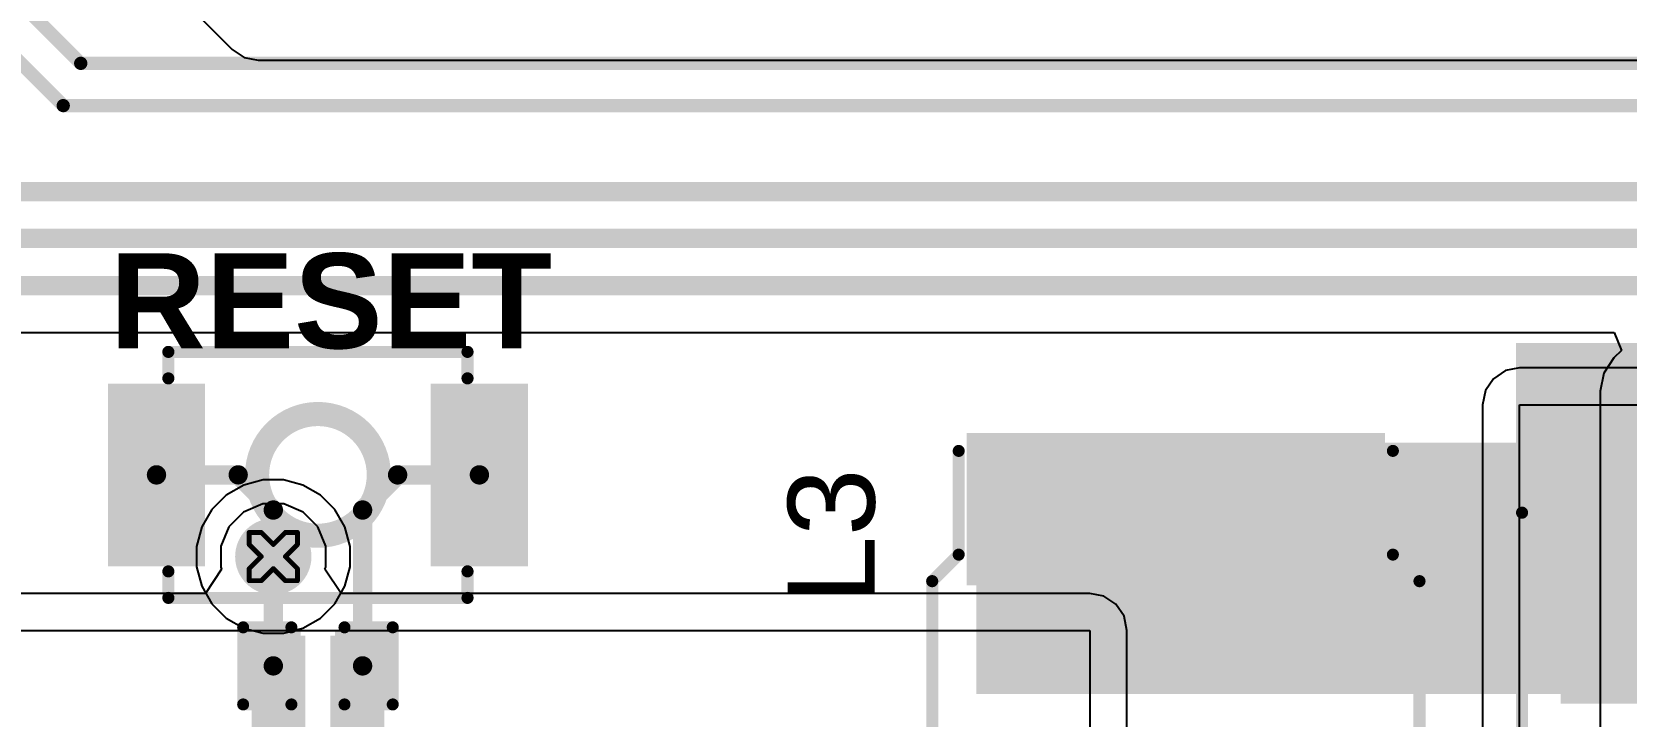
# Model space of a CAD drawing. Header units: inches. Extents: x 0 to 5379, y 0 to 5429.
# Drawn here: x 206.39 to 223.18, y 102.5 to 109.7 of the extents above; entities that cross this region are included whole.
import ezdxf

# ---------------------------------------------------------------- set-up
doc = ezdxf.new("R2010")
doc.units = ezdxf.units.IN
for name, color, linetype in [('Bottom Layer', 5, 'Continuous'), ('Bottom Solder', 6, 'Continuous'), ('Drill Drawing', 1, 'Continuous'), ('GND01', 16, 'Continuous'), ('GND02', 76, 'Continuous'), ('PWR', 156, 'Continuous'), ('SIG 01', 90, 'Continuous'), ('Top Layer', 1, 'Continuous'), ('Top Overlay', 2, 'Continuous'), ('Top Paste', 8, 'Continuous'), ('Top Solder', 216, 'Continuous'), ('Via Holes', 16, 'Continuous')]:
    doc.layers.add(name, color=color, linetype=linetype)
doc.styles.add('Arial', font='', dxfattribs={"height": 0.2})
doc.styles.add('Arial_Bold', font='', dxfattribs={"height": 0.2})
doc.styles.get('Arial').set_extended_font_data('Arial')
doc.styles.get('Arial_Bold').set_extended_font_data('Arial', bold=True)

# ---------------------------------------------------------------- blocks, each defined once
blk = doc.blocks.new('B3U_1000P_199')
at = {"layer": 'Top Layer'}
for points in [[(-2.11, 0.86), (-1.29, 0.86), (-1.29, -0.86), (-2.11, -0.86)], [(1.29, 0.86), (2.11, 0.86), (2.11, -0.86), (1.29, -0.86)]]:
    blk.add_hatch(color=1, dxfattribs=at).paths.add_polyline_path(points)
at = {"layer": 'Top Paste'}
for points in [[(-2.11, 0.86), (-1.29, 0.86), (-1.29, -0.86), (-2.11, -0.86)], [(1.29, 0.86), (2.11, 0.86), (2.11, -0.86), (1.29, -0.86)]]:
    blk.add_hatch(color=8, dxfattribs=at).paths.add_polyline_path(points)
at = {"layer": 'Top Solder'}
for points in [[(-2.212, 0.962), (-1.188, 0.962), (-1.188, -0.962), (-2.212, -0.962)], [(1.188, 0.962), (2.212, 0.962), (2.212, -0.962), (1.188, -0.962)]]:
    blk.add_hatch(color=216, dxfattribs=at).paths.add_polyline_path(points)
at = {"layer": 'Top Overlay'}
for points in [[(1.575, 1.295, 0.127, 0.127, 0), (-1.575, 1.295, 0.127, 0.127, 0)], [(-1.575, 1.295, 0.127, 0.127, 0), (-1.575, 1.016, 0.127, 0.127, 0)], [(1.575, 1.295, 0.127, 0.127, 0), (1.575, 1.016, 0.127, 0.127, 0)], [(-1.575, -1.016, 0.127, 0.127, 0), (-1.575, -1.295, 0.127, 0.127, 0)], [(1.575, -1.016, 0.127, 0.127, 0), (1.575, -1.295, 0.127, 0.127, 0)], [(1.575, -1.295, 0.127, 0.127, 0), (-1.575, -1.295, 0.127, 0.127, 0)]]:
    blk.add_lwpolyline(points, format="xyseb", dxfattribs=at)
for points in [[(-1.607, 1.295, 0.0635, 0.0635, 1), (-1.543, 1.295, 0.0635, 0.0635, 1)], [(-1.607, 1.295, 0.0635, 0.0635, 1), (-1.543, 1.295, 0.0635, 0.0635, 1)], [(1.543, 1.295, 0.0635, 0.0635, 1), (1.607, 1.295, 0.0635, 0.0635, 1)], [(1.543, 1.295, 0.0635, 0.0635, 1), (1.607, 1.295, 0.0635, 0.0635, 1)], [(-1.607, 1.016, 0.0635, 0.0635, 1), (-1.543, 1.016, 0.0635, 0.0635, 1)], [(1.543, 1.016, 0.0635, 0.0635, 1), (1.607, 1.016, 0.0635, 0.0635, 1)], [(0.641, 0, 0.254, 0.254, 1), (-0.641, 0, 0.254, 0.254, 1)], [(-0.705, 0, 0.127, 0.127, 1), (-0.578, 0, 0.127, 0.127, 1)], [(0.578, 0, 0.127, 0.127, 1), (0.705, 0, 0.127, 0.127, 1)], [(-1.607, -1.016, 0.0635, 0.0635, 1), (-1.543, -1.016, 0.0635, 0.0635, 1)], [(1.543, -1.016, 0.0635, 0.0635, 1), (1.607, -1.016, 0.0635, 0.0635, 1)], [(-1.607, -1.295, 0.0635, 0.0635, 1), (-1.543, -1.295, 0.0635, 0.0635, 1)], [(-1.607, -1.295, 0.0635, 0.0635, 1), (-1.543, -1.295, 0.0635, 0.0635, 1)], [(1.543, -1.295, 0.0635, 0.0635, 1), (1.607, -1.295, 0.0635, 0.0635, 1)], [(1.543, -1.295, 0.0635, 0.0635, 1), (1.607, -1.295, 0.0635, 0.0635, 1)]]:
    blk.add_lwpolyline(points, format="xyseb", close=True, dxfattribs=at)
blk = doc.blocks.new('FNR5040S180MT_789')
at = {"layer": 'Top Layer'}
for points in [[(-2.55, 2.049), (-1.15, 2.049), (-1.15, -2.151), (-2.55, -2.151)], [(1.15, 2.049), (2.55, 2.049), (2.55, -2.151), (1.15, -2.151)]]:
    blk.add_hatch(color=1, dxfattribs=at).paths.add_polyline_path(points)
at = {"layer": 'Top Paste'}
for points in [[(-2.55, 2.049), (-1.15, 2.049), (-1.15, -2.151), (-2.55, -2.151)], [(1.15, 2.049), (2.55, 2.049), (2.55, -2.151), (1.15, -2.151)]]:
    blk.add_hatch(color=8, dxfattribs=at).paths.add_polyline_path(points)
at = {"layer": 'Top Solder'}
for points in [[(-2.652, 2.151), (-1.048, 2.151), (-1.048, -2.252), (-2.652, -2.252)], [(1.048, 2.151), (2.652, 2.151), (2.652, -2.252), (1.048, -2.252)]]:
    blk.add_hatch(color=216, dxfattribs=at).paths.add_polyline_path(points)
at = {"layer": 'Top Overlay'}
for points in [[(-1.372, 2.235, 0.127, 0.127, 0), (-1.092, 2.515, 0.127, 0.127, 0)], [(1.067, 2.515, 0.127, 0.127, 0), (-1.092, 2.515, 0.127, 0.127, 0)], [(1.346, 2.235, 0.127, 0.127, 0), (1.067, 2.515, 0.127, 0.127, 0)], [(-1.372, 2.235, 0.127, 0.127, 0), (-2.464, 2.235, 0.127, 0.127, 0)], [(2.438, 2.235, 0.127, 0.127, 0), (1.346, 2.235, 0.127, 0.127, 0)], [(-1.372, -2.337, 0.127, 0.127, 0), (-2.464, -2.337, 0.127, 0.127, 0)], [(-1.092, -2.616, 0.127, 0.127, 0), (-1.372, -2.337, 0.127, 0.127, 0)], [(1.067, -2.616, 0.127, 0.127, 0), (1.346, -2.337, 0.127, 0.127, 0)], [(2.438, -2.337, 0.127, 0.127, 0), (1.346, -2.337, 0.127, 0.127, 0)], [(1.067, -2.616, 0.127, 0.127, 0), (-1.092, -2.616, 0.127, 0.127, 0)]]:
    blk.add_lwpolyline(points, format="xyseb", dxfattribs=at)
for points in [[(-1.124, 2.515, 0.0635, 0.0635, 1), (-1.06, 2.515, 0.0635, 0.0635, 1)], [(-1.124, 2.515, 0.0635, 0.0635, 1), (-1.06, 2.515, 0.0635, 0.0635, 1)], [(1.035, 2.515, 0.0635, 0.0635, 1), (1.099, 2.515, 0.0635, 0.0635, 1)], [(1.035, 2.515, 0.0635, 0.0635, 1), (1.099, 2.515, 0.0635, 0.0635, 1)], [(-2.495, 2.235, 0.0635, 0.0635, 1), (-2.432, 2.235, 0.0635, 0.0635, 1)], [(-1.403, 2.235, 0.0635, 0.0635, 1), (-1.34, 2.235, 0.0635, 0.0635, 1)], [(-1.403, 2.235, 0.0635, 0.0635, 1), (-1.34, 2.235, 0.0635, 0.0635, 1)], [(1.315, 2.235, 0.0635, 0.0635, 1), (1.378, 2.235, 0.0635, 0.0635, 1)], [(1.315, 2.235, 0.0635, 0.0635, 1), (1.378, 2.235, 0.0635, 0.0635, 1)], [(2.407, 2.235, 0.0635, 0.0635, 1), (2.47, 2.235, 0.0635, 0.0635, 1)], [(-2.495, -2.337, 0.0635, 0.0635, 1), (-2.432, -2.337, 0.0635, 0.0635, 1)], [(-1.403, -2.337, 0.0635, 0.0635, 1), (-1.34, -2.337, 0.0635, 0.0635, 1)], [(-1.403, -2.337, 0.0635, 0.0635, 1), (-1.34, -2.337, 0.0635, 0.0635, 1)], [(1.315, -2.337, 0.0635, 0.0635, 1), (1.378, -2.337, 0.0635, 0.0635, 1)], [(1.315, -2.337, 0.0635, 0.0635, 1), (1.378, -2.337, 0.0635, 0.0635, 1)], [(2.407, -2.337, 0.0635, 0.0635, 1), (2.47, -2.337, 0.0635, 0.0635, 1)], [(-1.124, -2.616, 0.0635, 0.0635, 1), (-1.06, -2.616, 0.0635, 0.0635, 1)], [(-1.124, -2.616, 0.0635, 0.0635, 1), (-1.06, -2.616, 0.0635, 0.0635, 1)], [(1.035, -2.616, 0.0635, 0.0635, 1), (1.099, -2.616, 0.0635, 0.0635, 1)], [(1.035, -2.616, 0.0635, 0.0635, 1), (1.099, -2.616, 0.0635, 0.0635, 1)]]:
    blk.add_lwpolyline(points, format="xyseb", close=True, dxfattribs=at)
blk = doc.blocks.new('SMA_899')
at = {"layer": 'Top Layer'}
for points in [[(-3.25, 0.85), (-0.75, 0.85), (-0.75, -0.85), (-3.25, -0.85)], [(0.75, 0.85), (3.25, 0.85), (3.25, -0.85), (0.75, -0.85)]]:
    blk.add_hatch(color=1, dxfattribs=at).paths.add_polyline_path(points)
at = {"layer": 'Top Overlay'}
for points in [[(-4.445, -1.422), (-3.278, -1.422), (-3.278, 1.422), (-4.445, 1.422)], [(-3.3, 0.924), (-2.596, 0.924), (-2.596, 1.422), (-3.3, 1.422)], [(-3.3, -1.422), (-2.596, -1.422), (-2.596, -0.924), (-3.3, -0.924)]]:
    blk.add_hatch(color=2, dxfattribs=at).paths.add_polyline_path(points)
at = {"layer": 'Top Paste'}
for points in [[(-3.25, 0.85), (-0.75, 0.85), (-0.75, -0.85), (-3.25, -0.85)], [(0.75, 0.85), (3.25, 0.85), (3.25, -0.85), (0.75, -0.85)]]:
    blk.add_hatch(color=8, dxfattribs=at).paths.add_polyline_path(points)
at = {"layer": 'Top Solder'}
for points in [[(-3.352, 0.952), (-0.648, 0.952), (-0.648, -0.952), (-3.352, -0.952)], [(0.648, 0.952), (3.352, 0.952), (3.352, -0.952), (0.648, -0.952)]]:
    blk.add_hatch(color=216, dxfattribs=at).paths.add_polyline_path(points)
at = {"layer": 'Top Overlay'}
for points in [[(2.061, 1.358, 0.127, 0.127, 0), (-2.658, 1.358, 0.127, 0.127, 0)], [(2.061, 1.012, 0.127, 0.127, 0), (2.061, 1.358, 0.127, 0.127, 0)], [(2.061, -1.358, 0.127, 0.127, 0), (2.061, -1.012, 0.127, 0.127, 0)], [(2.061, -1.358, 0.127, 0.127, 0), (-2.658, -1.358, 0.127, 0.127, 0)]]:
    blk.add_lwpolyline(points, format="xyseb", dxfattribs=at)
for points in [[(-2.69, 1.358, 0.0635, 0.0635, 1), (-2.626, 1.358, 0.0635, 0.0635, 1)], [(2.029, 1.358, 0.0635, 0.0635, 1), (2.093, 1.358, 0.0635, 0.0635, 1)], [(2.029, 1.358, 0.0635, 0.0635, 1), (2.093, 1.358, 0.0635, 0.0635, 1)], [(2.029, 1.012, 0.0635, 0.0635, 1), (2.093, 1.012, 0.0635, 0.0635, 1)], [(2.029, -1.012, 0.0635, 0.0635, 1), (2.093, -1.012, 0.0635, 0.0635, 1)], [(-2.69, -1.358, 0.0635, 0.0635, 1), (-2.626, -1.358, 0.0635, 0.0635, 1)], [(2.029, -1.358, 0.0635, 0.0635, 1), (2.093, -1.358, 0.0635, 0.0635, 1)], [(2.029, -1.358, 0.0635, 0.0635, 1), (2.093, -1.358, 0.0635, 0.0635, 1)]]:
    blk.add_lwpolyline(points, format="xyseb", close=True, dxfattribs=at)
blk = doc.blocks.new('C___0402_1034')
at = {"layer": 'Top Layer'}
for points in [[(-0.699, -0.318), (-0.699, 0.318), (-0.241, 0.318), (-0.241, -0.318)], [(0.241, -0.318), (0.241, 0.318), (0.699, 0.318), (0.699, -0.318)]]:
    blk.add_hatch(color=1, dxfattribs=at).paths.add_polyline_path(points)
at = {"layer": 'Top Paste'}
for points in [[(-0.699, -0.318), (-0.699, 0.318), (-0.241, 0.318), (-0.241, -0.318)], [(0.241, -0.318), (0.241, 0.318), (0.699, 0.318), (0.699, -0.318)]]:
    blk.add_hatch(color=8, dxfattribs=at).paths.add_polyline_path(points)
at = {"layer": 'Top Solder'}
for points in [[(-0.758, -0.377), (-0.758, 0.377), (-0.181, 0.377), (-0.181, -0.377)], [(0.181, -0.377), (0.181, 0.377), (0.758, 0.377), (0.758, -0.377)]]:
    blk.add_hatch(color=216, dxfattribs=at).paths.add_polyline_path(points)
at = {"layer": 'Top Overlay'}
for points in [[(-0.787, -0.406, 0.127, 0.127, 0), (-0.787, 0.406, 0.127, 0.127, 0)], [(-0.787, 0.406, 0.127, 0.127, 0), (-0.279, 0.406, 0.127, 0.127, 0)], [(0.279, 0.406, 0.127, 0.127, 0), (0.787, 0.406, 0.127, 0.127, 0)], [(0.787, -0.406, 0.127, 0.127, 0), (0.787, 0.406, 0.127, 0.127, 0)], [(-0.787, -0.406, 0.127, 0.127, 0), (-0.279, -0.406, 0.127, 0.127, 0)], [(0.279, -0.406, 0.127, 0.127, 0), (0.787, -0.406, 0.127, 0.127, 0)]]:
    blk.add_lwpolyline(points, format="xyseb", dxfattribs=at)
for points in [[(-0.819, 0.406, 0.0635, 0.0635, 1), (-0.756, 0.406, 0.0635, 0.0635, 1)], [(-0.819, 0.406, 0.0635, 0.0635, 1), (-0.756, 0.406, 0.0635, 0.0635, 1)], [(-0.311, 0.406, 0.0635, 0.0635, 1), (-0.248, 0.406, 0.0635, 0.0635, 1)], [(0.248, 0.406, 0.0635, 0.0635, 1), (0.311, 0.406, 0.0635, 0.0635, 1)], [(0.756, 0.406, 0.0635, 0.0635, 1), (0.819, 0.406, 0.0635, 0.0635, 1)], [(0.756, 0.406, 0.0635, 0.0635, 1), (0.819, 0.406, 0.0635, 0.0635, 1)], [(-0.819, -0.406, 0.0635, 0.0635, 1), (-0.756, -0.406, 0.0635, 0.0635, 1)], [(-0.819, -0.406, 0.0635, 0.0635, 1), (-0.756, -0.406, 0.0635, 0.0635, 1)], [(-0.311, -0.406, 0.0635, 0.0635, 1), (-0.248, -0.406, 0.0635, 0.0635, 1)], [(0.248, -0.406, 0.0635, 0.0635, 1), (0.311, -0.406, 0.0635, 0.0635, 1)], [(0.756, -0.406, 0.0635, 0.0635, 1), (0.819, -0.406, 0.0635, 0.0635, 1)], [(0.756, -0.406, 0.0635, 0.0635, 1), (0.819, -0.406, 0.0635, 0.0635, 1)]]:
    blk.add_lwpolyline(points, format="xyseb", close=True, dxfattribs=at)

msp = doc.modelspace()

# ---------------------------------------------------------------- hatches: boundary and pattern name
at = {"layer": 'Bottom Layer'}
h = msp.add_hatch(color=5, dxfattribs=at)
edge = h.paths.add_edge_path()
edge.add_arc((208.933, 104.177), 0.3, 0, 360)
at = {"layer": 'Bottom Solder'}
h = msp.add_hatch(color=6, dxfattribs=at)
edge = h.paths.add_edge_path()
edge.add_arc((208.933, 104.177), 0.402, 0, 360)
at = {"layer": 'GND01'}
h = msp.add_hatch(color=16, dxfattribs=at)
edge = h.paths.add_edge_path()
edge.add_arc((208.933, 104.177), 0.3, 0, 360)
at = {"layer": 'GND02'}
h = msp.add_hatch(color=76, dxfattribs=at)
edge = h.paths.add_edge_path()
edge.add_arc((208.933, 104.177), 0.3, 0, 360)
at = {"layer": 'PWR'}
h = msp.add_hatch(color=156, dxfattribs=at)
edge = h.paths.add_edge_path()
edge.add_arc((208.933, 104.177), 0.3, 0, 360)
at = {"layer": 'SIG 01'}
h = msp.add_hatch(color=90, dxfattribs=at)
edge = h.paths.add_edge_path()
edge.add_arc((208.933, 104.177), 0.3, 0, 360)
at = {"layer": 'Top Layer'}
for points in [[(216.336, 102.731), (225.697, 102.731), (225.697, 105.376), (216.336, 105.376)], [(209.271, 103.343), (208.704, 103.343), (208.704, 102.058), (209.271, 102.058)], [(209.535, 101.06), (210.101, 101.06), (210.101, 103.343), (209.535, 103.343)]]:
    msp.add_hatch(color=1, dxfattribs=at).paths.add_polyline_path(points)
h = msp.add_hatch(color=1, dxfattribs=at)
edge = h.paths.add_edge_path()
edge.add_arc((208.933, 104.177), 0.3, 0, 360)
at = {"layer": 'Top Solder'}
h = msp.add_hatch(color=216, dxfattribs=at)
edge = h.paths.add_edge_path()
edge.add_arc((208.933, 104.177), 0.402, 0, 360)
at = {"layer": 'Via Holes'}
h = msp.add_hatch(color=7, dxfattribs=at)
edge = h.paths.add_edge_path()
edge.add_arc((208.933, 104.177), 0.15, 0, 360)

# ---------------------------------------------------------------- linework, layer by layer
at = {"layer": 'Bottom Layer'}
for p, q in [((208.621, 104.93), (208.437, 104.823)), ((208.827, 104.985), (208.621, 104.93)), ((209.039, 104.985), (208.827, 104.985)), ((209.245, 104.93), (209.039, 104.985)), ((209.429, 104.823), (209.245, 104.93)), ((208.437, 104.823), (208.286, 104.673)), ((209.58, 104.673), (209.429, 104.823)), ((208.286, 104.673), (208.18, 104.489)), ((209.686, 104.489), (209.58, 104.673)), ((208.18, 104.489), (208.125, 104.283)), ((209.741, 104.283), (209.686, 104.489)), ((208.125, 104.283), (208.125, 104.07)), ((209.741, 104.07), (209.741, 104.283)), ((208.125, 104.07), (208.18, 103.865)), ((209.686, 103.865), (209.741, 104.07)), ((208.18, 103.865), (208.286, 103.681)), ((209.58, 103.681), (209.686, 103.865)), ((208.286, 103.681), (208.437, 103.53)), ((209.429, 103.53), (209.58, 103.681)), ((208.437, 103.53), (208.621, 103.424)), ((208.621, 103.424), (208.827, 103.369)), ((209.039, 103.369), (209.245, 103.424)), ((209.245, 103.424), (209.429, 103.53)), ((208.827, 103.369), (209.039, 103.369))]:
    msp.add_line(p, q, dxfattribs=at)
at = {"layer": 'Drill Drawing'}
for points in [[(208.679, 104.304, 0.0508, 0.0508, 0), (208.679, 104.431, 0.0508, 0.0508, 0)], [(208.679, 104.431, 0.0508, 0.0508, 0), (208.806, 104.431, 0.0508, 0.0508, 0)], [(208.806, 104.431, 0.0508, 0.0508, 0), (208.933, 104.304, 0.0508, 0.0508, 0)], [(208.933, 104.304, 0.0508, 0.0508, 0), (209.06, 104.431, 0.0508, 0.0508, 0)], [(209.06, 104.431, 0.0508, 0.0508, 0), (209.187, 104.431, 0.0508, 0.0508, 0)], [(209.187, 104.304, 0.0508, 0.0508, 0), (209.187, 104.431, 0.0508, 0.0508, 0)], [(208.679, 104.304, 0.0508, 0.0508, 0), (208.806, 104.177, 0.0508, 0.0508, 0)], [(209.06, 104.177, 0.0508, 0.0508, 0), (209.187, 104.304, 0.0508, 0.0508, 0)], [(208.679, 104.05, 0.0508, 0.0508, 0), (208.806, 104.177, 0.0508, 0.0508, 0)], [(209.06, 104.177, 0.0508, 0.0508, 0), (209.187, 104.05, 0.0508, 0.0508, 0)], [(208.679, 103.923, 0.0508, 0.0508, 0), (208.679, 104.05, 0.0508, 0.0508, 0)], [(208.679, 103.923, 0.0508, 0.0508, 0), (208.806, 103.923, 0.0508, 0.0508, 0)], [(208.806, 103.923, 0.0508, 0.0508, 0), (208.933, 104.05, 0.0508, 0.0508, 0)], [(208.933, 104.05, 0.0508, 0.0508, 0), (209.06, 103.923, 0.0508, 0.0508, 0)], [(209.06, 103.923, 0.0508, 0.0508, 0), (209.187, 103.923, 0.0508, 0.0508, 0)], [(209.187, 103.923, 0.0508, 0.0508, 0), (209.187, 104.05, 0.0508, 0.0508, 0)]]:
    msp.add_lwpolyline(points, format="xyseb", dxfattribs=at)
for points in [[(208.666, 104.431, 0.0254, 0.0254, 1), (208.692, 104.431, 0.0254, 0.0254, 1)], [(208.666, 104.431, 0.0254, 0.0254, 1), (208.692, 104.431, 0.0254, 0.0254, 1)], [(208.793, 104.431, 0.0254, 0.0254, 1), (208.819, 104.431, 0.0254, 0.0254, 1)], [(208.793, 104.431, 0.0254, 0.0254, 1), (208.819, 104.431, 0.0254, 0.0254, 1)], [(209.047, 104.431, 0.0254, 0.0254, 1), (209.073, 104.431, 0.0254, 0.0254, 1)], [(209.047, 104.431, 0.0254, 0.0254, 1), (209.073, 104.431, 0.0254, 0.0254, 1)], [(209.174, 104.431, 0.0254, 0.0254, 1), (209.2, 104.431, 0.0254, 0.0254, 1)], [(209.174, 104.431, 0.0254, 0.0254, 1), (209.2, 104.431, 0.0254, 0.0254, 1)], [(208.666, 104.304, 0.0254, 0.0254, 1), (208.692, 104.304, 0.0254, 0.0254, 1)], [(208.666, 104.304, 0.0254, 0.0254, 1), (208.692, 104.304, 0.0254, 0.0254, 1)], [(208.92, 104.304, 0.0254, 0.0254, 1), (208.946, 104.304, 0.0254, 0.0254, 1)], [(208.92, 104.304, 0.0254, 0.0254, 1), (208.946, 104.304, 0.0254, 0.0254, 1)], [(209.174, 104.304, 0.0254, 0.0254, 1), (209.2, 104.304, 0.0254, 0.0254, 1)], [(209.174, 104.304, 0.0254, 0.0254, 1), (209.2, 104.304, 0.0254, 0.0254, 1)], [(208.793, 104.177, 0.0254, 0.0254, 1), (208.819, 104.177, 0.0254, 0.0254, 1)], [(208.793, 104.177, 0.0254, 0.0254, 1), (208.819, 104.177, 0.0254, 0.0254, 1)], [(209.047, 104.177, 0.0254, 0.0254, 1), (209.073, 104.177, 0.0254, 0.0254, 1)], [(209.047, 104.177, 0.0254, 0.0254, 1), (209.073, 104.177, 0.0254, 0.0254, 1)], [(208.666, 104.05, 0.0254, 0.0254, 1), (208.692, 104.05, 0.0254, 0.0254, 1)], [(208.666, 104.05, 0.0254, 0.0254, 1), (208.692, 104.05, 0.0254, 0.0254, 1)], [(208.666, 103.923, 0.0254, 0.0254, 1), (208.692, 103.923, 0.0254, 0.0254, 1)], [(208.666, 103.923, 0.0254, 0.0254, 1), (208.692, 103.923, 0.0254, 0.0254, 1)], [(208.793, 103.923, 0.0254, 0.0254, 1), (208.819, 103.923, 0.0254, 0.0254, 1)], [(208.793, 103.923, 0.0254, 0.0254, 1), (208.819, 103.923, 0.0254, 0.0254, 1)], [(208.92, 104.05, 0.0254, 0.0254, 1), (208.946, 104.05, 0.0254, 0.0254, 1)], [(208.92, 104.05, 0.0254, 0.0254, 1), (208.946, 104.05, 0.0254, 0.0254, 1)], [(209.047, 103.923, 0.0254, 0.0254, 1), (209.073, 103.923, 0.0254, 0.0254, 1)], [(209.047, 103.923, 0.0254, 0.0254, 1), (209.073, 103.923, 0.0254, 0.0254, 1)], [(209.174, 104.05, 0.0254, 0.0254, 1), (209.2, 104.05, 0.0254, 0.0254, 1)], [(209.174, 104.05, 0.0254, 0.0254, 1), (209.2, 104.05, 0.0254, 0.0254, 1)], [(209.174, 103.923, 0.0254, 0.0254, 1), (209.2, 103.923, 0.0254, 0.0254, 1)], [(209.174, 103.923, 0.0254, 0.0254, 1), (209.2, 103.923, 0.0254, 0.0254, 1)]]:
    msp.add_lwpolyline(points, format="xyseb", close=True, dxfattribs=at)
at = {"layer": 'PWR'}
for p, q in [((207.168, 110.85), (208.501, 109.517)), ((208.501, 109.517), (208.627, 109.433)), ((208.627, 109.433), (208.775, 109.404)), ((208.775, 109.404), (242.893, 109.404)), ((221.907, 106.135), (221.781, 106.05)), ((222.055, 106.164), (221.907, 106.135)), ((227.517, 106.164), (222.055, 106.164)), ((221.781, 106.05), (221.696, 105.924)), ((221.696, 105.924), (221.667, 105.776)), ((221.667, 105.776), (221.667, 100.402)), ((222.055, 99.803), (222.055, 105.776)), ((222.055, 105.776), (227.517, 105.776)), ((208.619, 104.646), (208.463, 104.491)), ((208.823, 104.731), (208.619, 104.646)), ((209.043, 104.731), (208.823, 104.731)), ((209.247, 104.646), (209.043, 104.731)), ((209.403, 104.491), (209.247, 104.646)), ((208.463, 104.491), (208.379, 104.287)), ((209.487, 104.287), (209.403, 104.491)), ((208.379, 104.287), (208.379, 104.067)), ((209.487, 104.067), (209.487, 104.287)), ((208.389, 104.043), (208.219, 103.789)), ((208.379, 104.067), (208.389, 104.043)), ((209.477, 104.043), (209.487, 104.067)), ((209.647, 103.789), (209.477, 104.043)), ((208.219, 103.789), (202.604, 103.789)), ((217.532, 103.789), (209.647, 103.789)), ((217.68, 103.759), (217.532, 103.789)), ((217.806, 103.675), (217.68, 103.759)), ((217.891, 103.549), (217.806, 103.675)), ((217.92, 103.4), (217.891, 103.549)), ((201.952, 103.4), (217.532, 103.4)), ((217.532, 103.4), (217.532, 100.736)), ((217.92, 100.882), (217.92, 103.4))]:
    msp.add_line(p, q, dxfattribs=at)
at = {"layer": 'SIG 01'}
for p, q in [((191.288, 106.536), (223.052, 106.536)), ((223.052, 106.536), (223.13, 106.348)), ((223.05, 106.268), (222.943, 106.108)), ((223.13, 106.348), (223.05, 106.268)), ((222.943, 106.108), (222.906, 105.92)), ((222.906, 105.92), (222.906, 97.912))]:
    msp.add_line(p, q, dxfattribs=at)
for points in [[(205.035, 111.239, 0.14, 0.14, 0), (206.905, 109.37, 0.14, 0.14, 0)], [(204.851, 110.795, 0.14, 0.14, 0), (206.721, 108.925, 0.14, 0.14, 0)], [(206.905, 109.37, 0.14, 0.14, 0), (275.215, 109.37, 0.14, 0.14, 0)], [(206.721, 108.925, 0.14, 0.14, 0), (275.399, 108.925, 0.14, 0.14, 0)], [(190.226, 108.02, 0.203, 0.203, 0), (271.655, 108.02, 0.203, 0.203, 0)], [(190.668, 107.529, 0.203, 0.203, 0), (271.315, 107.529, 0.203, 0.203, 0)], [(191.084, 107.028, 0.203, 0.203, 0), (270.965, 107.028, 0.203, 0.203, 0)]]:
    msp.add_lwpolyline(points, format="xyseb", dxfattribs=at)
for points in [[(206.87, 109.37, 0.0698, 0.0698, 1), (206.94, 109.37, 0.0698, 0.0698, 1)], [(206.87, 109.37, 0.0698, 0.0698, 1), (206.94, 109.37, 0.0698, 0.0698, 1)], [(206.686, 108.925, 0.0698, 0.0698, 1), (206.756, 108.925, 0.0698, 0.0698, 1)], [(206.686, 108.925, 0.0698, 0.0698, 1), (206.756, 108.925, 0.0698, 0.0698, 1)]]:
    msp.add_lwpolyline(points, format="xyseb", close=True, dxfattribs=at)
at = {"layer": 'Top Layer'}
for points in [[(207.703, 105.037, 0.203, 0.203, 0), (208.564, 105.037, 0.203, 0.203, 0)], [(208.564, 105.037, 0.203, 0.203, 0), (208.933, 104.667, 0.203, 0.203, 0)], [(209.873, 104.667, 0.203, 0.203, 0), (210.242, 105.037, 0.203, 0.203, 0)], [(210.242, 105.037, 0.203, 0.203, 0), (211.103, 105.037, 0.203, 0.203, 0)], [(208.933, 103.026, 0.203, 0.203, 0), (208.933, 104.667, 0.203, 0.203, 0)], [(209.873, 103.026, 0.203, 0.203, 0), (209.873, 104.667, 0.203, 0.203, 0)]]:
    msp.add_lwpolyline(points, format="xyseb", dxfattribs=at)
for points in [[(207.652, 105.037, 0.102, 0.102, 1), (207.754, 105.037, 0.102, 0.102, 1)], [(208.513, 105.037, 0.102, 0.102, 1), (208.614, 105.037, 0.102, 0.102, 1)], [(208.513, 105.037, 0.102, 0.102, 1), (208.614, 105.037, 0.102, 0.102, 1)], [(210.191, 105.037, 0.102, 0.102, 1), (210.293, 105.037, 0.102, 0.102, 1)], [(210.191, 105.037, 0.102, 0.102, 1), (210.293, 105.037, 0.102, 0.102, 1)], [(211.052, 105.037, 0.102, 0.102, 1), (211.154, 105.037, 0.102, 0.102, 1)], [(208.882, 104.667, 0.102, 0.102, 1), (208.984, 104.667, 0.102, 0.102, 1)], [(208.882, 104.667, 0.102, 0.102, 1), (208.984, 104.667, 0.102, 0.102, 1)], [(209.822, 104.667, 0.102, 0.102, 1), (209.924, 104.667, 0.102, 0.102, 1)], [(209.822, 104.667, 0.102, 0.102, 1), (209.924, 104.667, 0.102, 0.102, 1)], [(208.882, 103.026, 0.102, 0.102, 1), (208.984, 103.026, 0.102, 0.102, 1)], [(209.822, 103.026, 0.102, 0.102, 1), (209.924, 103.026, 0.102, 0.102, 1)]]:
    msp.add_lwpolyline(points, format="xyseb", close=True, dxfattribs=at)

# ---------------------------------------------------------------- block references
for name, p, rotation in [('B3U_1000P_199', (209.403, 105.037), 180), ('SMA_899', (223.44, 101.981), 270), ('FNR5040S180MT_789', (218.487, 102.826), 270)]:
    msp.add_blockref(name, p, dxfattribs=dict(rotation=rotation))
msp.add_blockref('C___0402_1034', (209.403, 103.026))

# ---------------------------------------------------------------- texts
at = {"layer": 'Top Overlay'}
for s, height, rotation, style, p in [('RESET', 1, 360, 'Arial_Bold', (207.212, 106.37)), ('L3', 0.9144, 90, 'Arial', (215.265, 103.683))]:
    msp.add_text(s, height=height, rotation=rotation, dxfattribs=dict(at, style=style)).set_placement(p)

doc.saveas('drawing.dxf')
